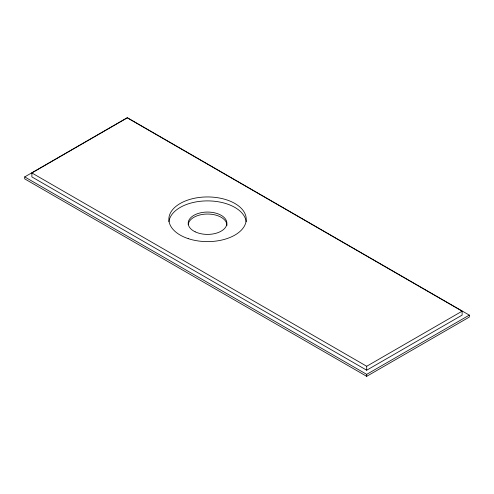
<?xml version="1.0" encoding="UTF-8"?>
<svg xmlns="http://www.w3.org/2000/svg" width="494" height="494" viewBox="0 0 494 494"><rect width="100%" height="100%" fill="white"/><g stroke="black" fill="none" stroke-linecap="round" stroke-linejoin="round"><path stroke-width="0.74" d="M24.7 176.908L127.298 117.671L469.3 315.123L469.3 317.092L366.702 376.329L24.7 178.877L24.7 176.908L366.702 374.359L469.3 315.123M31.882 172.956L127.298 117.868L462.118 311.171L462.118 315.123L366.702 370.21L31.882 176.908L31.882 172.956L366.702 366.264L462.118 311.171M366.702 366.264L366.702 370.21M366.702 374.359L366.702 376.329M188.214 224.77A19.346 11.171 0 0 1 208.301 214.044A19.346 11.171 0 0 1 226.876 225.647M168.929 221.775A38.693 22.341 0 0 1 207.542 200.891A38.693 22.341 0 0 1 246.154 221.775M188.195 238.627A38.693 22.341 0 0 0 246.234 219.28A38.693 22.341 0 0 0 188.195 199.934A38.693 22.341 0 0 0 188.195 238.627M195.173 231.822A19.346 11.171 0 0 0 226.61 225.122A19.346 11.171 0 0 0 200.848 212.753A19.346 11.171 0 0 0 195.173 231.822"/></g></svg>
